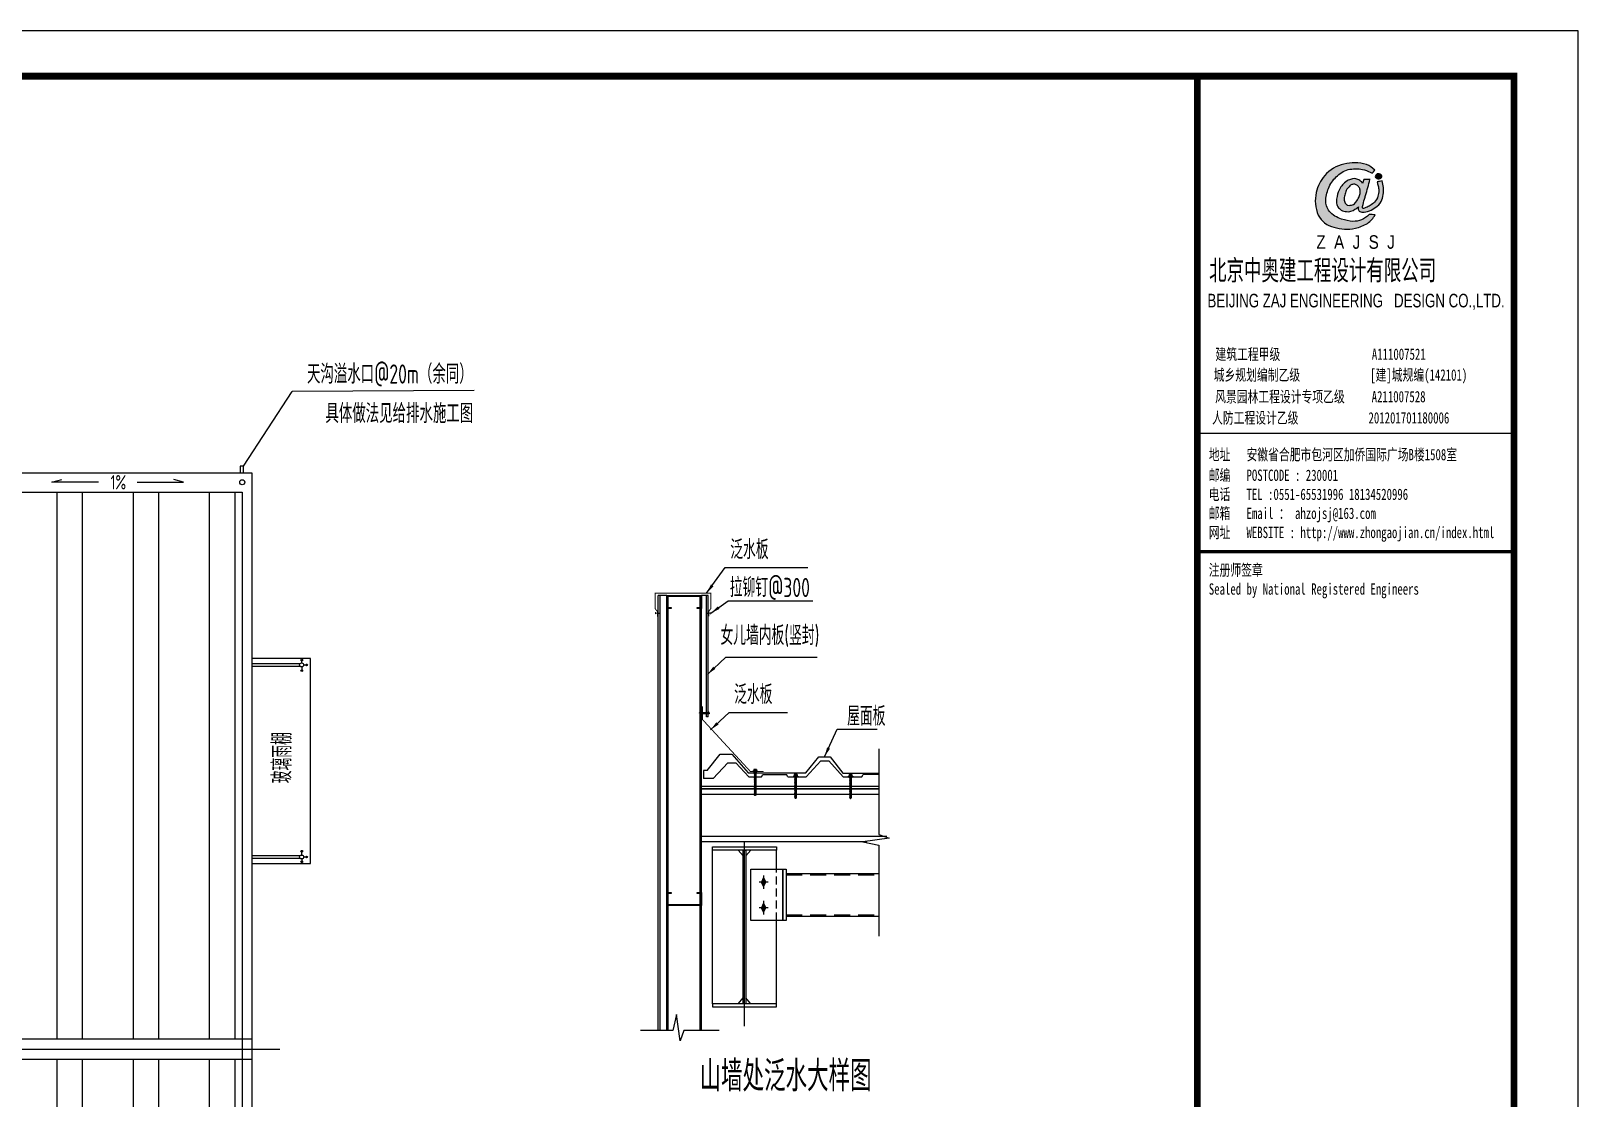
# Model space of a CAD drawing. Extents: x 180850 to 1399066, y 113487 to 334416.
# Drawn here: x 622876 to 671225, y 283650 to 316984 of the extents above; entities that cross this region are included whole.
import ezdxf
from ezdxf.enums import TextEntityAlignment as Align

# ---------------------------------------------------------------- set-up
doc = ezdxf.new("R2010")
doc.units = 0
doc.header["$LTSCALE"] = 1000
doc.linetypes.add('DASHED', pattern=[0.75, 0.5, -0.25])
for name, color, linetype in [('AXIS', 3, 'Continuous'), ('BOLT', 251, 'Continuous'), ('DOTE', 1, 'Continuous'), ('GL', 150, 'Continuous'), ('LT', 27, 'Continuous'), ('PUB_TEXT', 7, 'Continuous'), ('PUB_TITLE', 4, 'Continuous'), ('PZ', 202, 'Continuous'), ('TEXT', 7, 'Continuous'), ('XG', 6, 'Continuous'), ('图签', 3, 'Continuous'), ('天沟', 2, 'Continuous'), ('文字', 7, 'Continuous')]:
    doc.layers.add(name, color=color, linetype=linetype)
doc.styles.add('_gyy_title_Arial', font='arial.ttf', dxfattribs={"width": 0.7})
doc.styles.add('_gyy_title_ST', font='', dxfattribs={"width": 0.8})
doc.styles.add('_TCH_DIM_T3', font='SIMPLEX', dxfattribs={"width": 0.705882, "bigfont": 'GBCBIG'})
doc.styles.add('C', font='tssdeng.shx', dxfattribs={"height": 3, "bigfont": 'tssdchn.shx'})
doc.styles.add('HZ', font='txt.shx', dxfattribs={"width": 0.8, "bigfont": '000hztxt.shx'})
doc.styles.add('TSSD_Label', font='tssdeng.shx', dxfattribs={"width": 0.7, "bigfont": 'hztxt.shx'})
doc.styles.add('TSSD_Norm', font='tssdeng.shx', dxfattribs={"bigfont": 'hztxt.shx'})
doc.styles.get('_gyy_title_ST').set_extended_font_data('SimSun')
doc.dimstyles.new('TCH-200-1', dxfattribs={"dimtxt": 595, "dimasz": 200, "dimexe": 500, "dimexo": 600, "dimgap": 252.5, "dimtad": 1, "dimdec": 0, "dimzin": 0, "dimdsep": 46, "dimtxsty": '_TCH_DIM_T3', "dimblk": 'ARCHTICK', "dimcen": 0.09, "dimclrd": 3, "dimclre": 3, "dimclrt": 7, "dimazin": 2, "dimtfac": 1, "dimtdec": 0, "dimtix": 1, "dimtmove": 2, "dimatfit": 3, "dimfxl": 1, "dimtolj": 1, "dimtzin": 0, "dimarcsym": 0})

# ---------------------------------------------------------------- blocks, each defined once
blk = doc.blocks.new('_ArchTick')
at = {"color": 0, "linetype": 'ByBlock', "const_width": 0.4}
blk.add_lwpolyline([(-0.5, -0.5), (0.5, 0.5)], dxfattribs=at)
blk = doc.blocks.new('*X373')
at = {"color": 0}
for p, q in [((903710.7, -307545.5), (903713.7, -307542.6)), ((903710.7, -307554.3), (903716.7, -307548.3)), ((903710.7, -307563.2), (903716.7, -307557.2)), ((903710.7, -307572), (903716.7, -307566)), ((903710.7, -307580.9), (903716.7, -307574.9)), ((903710.7, -307589.7), (903716.7, -307583.7)), ((903710.7, -307598.5), (903716.7, -307592.5)), ((903712.2, -307606), (903716.1, -307602))]:
    blk.add_line(p, q, dxfattribs=at)
blk = doc.blocks.new('AUDIT_I_040821143925-1')
at = {"linetype": 'Continuous', "ltscale": 20, "xscale": -0.899999999919668, "yscale": 0.8999999999068677, "zscale": 0.9, "rotation": 269.9996944201824}
blk.add_blockref('*X373', (276843.2, -813343.8), dxfattribs=at)
blk = doc.blocks.new('GD')
at = {"linetype": 'Continuous', "ltscale": 20}
for p, q in [((0, 1), (15, 4)), ((0, -1), (0, 1)), ((15, 4), (138, 4)), ((108, -4), (108, 4)), ((138, -10), (138, 10)), ((138, 10), (141, 10)), ((141, -10), (141, 10)), ((149, 8), (141, 8)), ((149, 3), (141, 3)), ((150, -5), (150, 5)), ((0, -1), (15, -4)), ((15, -4), (138, -4)), ((138, -10), (141, -10)), ((149, -3), (141, -3)), ((149, -8), (141, -8))]:
    blk.add_line(p, q, dxfattribs=at)
blk.add_ellipse((149, 5), major_axis=(0, 2.08), ratio=0.698493, start_param=3.141597, end_param=6.28319, dxfattribs=at)
at = {"linetype": 'Continuous', "ltscale": 20, "extrusion": (0, 0, -1)}
for centre, major_axis, ratio, start_param, end_param in [((149, 0), (0, 3.37), 0.429967, -0.000017, 3.141602), ((149, -5), (0, 2.08), 0.698493, -0.000005, 3.141588)]:
    blk.add_ellipse(centre, major_axis=major_axis, ratio=ratio, start_param=start_param, end_param=end_param, dxfattribs=at)
at = {"layer": 'PUB_TEXT', "xscale": 1.825602383585646, "yscale": 1.341960000107064, "zscale": 1.34196}
blk.add_blockref('AUDIT_I_040821143925-1', (0, 0), dxfattribs=at)
blk = doc.blocks.new('MD')
at = {"linetype": 'Continuous', "ltscale": 20}
blk.add_hatch(color=256, dxfattribs=at).paths.add_polyline_path([(8.6, -7.8), (8.6, -2.6), (-13.3, -4.2), (-13.2, 4.1), (8.6, 2.4), (8.6, 7.6, -0.696305)])
blk = doc.blocks.new('dd')
at = {"layer": '图签'}
h = blk.add_hatch(color=5, dxfattribs=at)
h.set_gradient(color1=(0, 0, 255), color2=(36, 36, 255), one_color=1, tint=0.57)
h.paths.add_polyline_path([(452, 1270, -0.093206), (531, 1562, -0.136321), (716, 1807, -0.161039), (988, 1948, -0.108591), (1307, 1935, -0.049497), (1479, 1861, 0.062627), (1539, 1932, 0.094388), (1351, 2056, 0.136326), (854, 2062, 0.161722), (430, 1810, 0.133661), (243, 1435, 0.158414), (286, 937, 0.22517), (632, 669, 0.138663), (1107, 646, 0.074676), (1375, 753, 0.125344), (1543, 944, 0.006312), (1413, 948, -0.090385), (1244, 833, -0.096745), (1053, 797, -0.073845), (803, 850, -0.140868), (530, 1020, -0.160753)])
h = blk.add_hatch(color=5, dxfattribs=at)
h.set_gradient(color1=(0, 0, 255), color2=(36, 36, 255), one_color=1, tint=0.57)
h.paths.add_polyline_path([(1306, 1289, 0.011169), (1334, 1370, 0.005807), (1431, 1724, 0.01105), (1292, 1724, 0.016796), (1267, 1634, 0.125943), (1203, 1704, 0.083806), (1120, 1739, 0.082879), (1047, 1739, -0.008503), (952, 1710, 0.060057), (844, 1628, 0.086078), (774, 1532, 0.099424), (705, 1347, 0.12153), (690, 1225, 0.102644), (719, 1122, 0.056648), (797, 1042, 0.092914), (913, 1013, 0.194578), (1098, 1064, -0.002562), (1175, 1122, 0.064354), (1167, 1068, 0.172385), (1207, 1017, 0.105458), (1300, 1002, 0.086567), (1454, 1046, 0.047674), (1592, 1136, 0.166359), (1692, 1274, 0.096748), (1728, 1431, 0.03151), (1728, 1548, 0.041815), (1700, 1691, 0.007654), (1588, 1673, -0.009919), (1610, 1585, -0.068269), (1624, 1482, -0.105336), (1605, 1352, -0.14652), (1528, 1223, -0.070486), (1434, 1151, -0.077937), (1341, 1103, -0.127098), (1272, 1084, -0.114215), (1267, 1129, -0.007609)])
h.paths.add_polyline_path([(865, 1245, -0.099994), (863, 1328, -0.050974), (888, 1427, -0.120527), (938, 1529, -0.043888), (1002, 1595, -0.08446), (1063, 1619, -0.147309), (1127, 1607, -0.037474), (1177, 1572, -0.06931), (1209, 1507, -0.067662), (1213, 1431, -0.02676), (1211, 1413, 0.017209), (1183, 1329, -0.048815), (1120, 1223, -0.139096), (1046, 1163, -0.097991), (944, 1153, -0.085394), (909, 1169, -0.149141)], flags=16)
h = blk.add_hatch(color=1, dxfattribs=at)
h.set_gradient(color1=(255, 0, 0), color2=(255, 0, 0), tint=0.57)
h.paths.add_polyline_path([(1557, 1818, 0.386553), (1564, 1757, 0.170676), (1604, 1736, 0.082224), (1657, 1743, 0.087509), (1686, 1766, 0.264235), (1694, 1804, 0.244333), (1636, 1850, 0.30271)])
blk.add_lwpolyline([(1539, 1932, 0.094388), (1351, 2056, 0.136326), (854, 2062, 0.161722), (430, 1810, 0.133661), (243, 1435, 0.158414), (286, 937, 0.22517), (632, 669, 0.138663), (1107, 646, 0.074676), (1375, 753, 0.125344), (1543, 944, 0.006312), (1413, 948, -0.090385), (1244, 833, -0.096745), (1053, 797, -0.073845), (803, 850, -0.140868), (530, 1020, -0.160753), (452, 1270, -0.093206), (531, 1562, -0.136321), (716, 1807, -0.161039), (988, 1948, -0.108591), (1307, 1935, -0.049497), (1479, 1861, 0.062627)], format="xyb", close=True, dxfattribs=at)
for points in [[(1431, 1724, 0.011041), (1292, 1724, 0.016796), (1267, 1634, 0.125943), (1203, 1704, 0.083806), (1120, 1739, 0.082879), (1047, 1739, -0.008503), (952, 1710, 0.060057), (844, 1628, 0.086078), (774, 1532, 0.099424), (705, 1347, 0.12153), (690, 1225, 0.102644), (719, 1122, 0.056648), (797, 1042, 0.092914), (913, 1013, 0.194578), (1098, 1064, -0.002562), (1175, 1122, 0.064354), (1167, 1068, 0.172385), (1207, 1017, 0.105458), (1300, 1002, 0.086567), (1454, 1046, 0.047674), (1592, 1136, 0.166359), (1692, 1274, 0.096748), (1728, 1431, 0.03151), (1728, 1548, 0.041815), (1700, 1691, 0.007654), (1588, 1673, -0.009919), (1610, 1585, -0.068269), (1624, 1482, -0.105336), (1605, 1352, -0.14652), (1528, 1223, -0.070486), (1434, 1151, -0.077937), (1341, 1103, -0.127098), (1272, 1084, -0.114215), (1267, 1129, -0.007609), (1306, 1289, 0.011169), (1334, 1370, 0.005782), (1430, 1722, 0.069025)], [(1694, 1804, 0.243958), (1636, 1850, 0.303117), (1557, 1818, 0.386553), (1564, 1757, 0.170676), (1604, 1736, 0.082224), (1657, 1743, 0.087509), (1686, 1766, 0.264235), (1694, 1804, -7.823139)], [(1213, 1431, 0.067662), (1209, 1507, 0.06931), (1177, 1572, 0.037474), (1127, 1607, 0.147309), (1063, 1619, 0.08446), (1002, 1595, 0.043888), (938, 1529, 0.120527), (888, 1427, 0.050974), (863, 1328, 0.099994), (865, 1245, 0.149141), (909, 1169, 0.085394), (944, 1153, 0.097991), (1046, 1163, 0.139096), (1120, 1223, 0.048815), (1183, 1329, -0.017209), (1211, 1413, 0.02676), (1213, 1431, 0.441273)]]:
    blk.add_lwpolyline(points, format="xyb", dxfattribs=at)
at = {"insert": (246, 492), "char_height": 300, "width": 8000, "attachment_point": 1, "style": 'HZ'}
blk.add_mtext('{\\fArial|b0|i0|c0|p32;Z  A  J  S  J}', dxfattribs=at)

msp = doc.modelspace()

# ---------------------------------------------------------------- hatches: boundary and pattern name
h = msp.add_hatch()
h.set_pattern_fill('ANSI32', color=5, scale=500, angle=45)
h.set_pattern_definition([(90, (352232.9, 150653.2), (-2381.25, 2e-13), []), (90, (353026.6, 151447), (-2381.25, 2e-13), [])])
h.paths.add_polyline_path([(569479.24, 284857.54), (569479.24, 267779.87), (629479.24, 267779.87), (629479.24, 284857.54)])
h.paths.add_polyline_path([(580729.24, 279179.87), (580129.24, 279179.87), (580129.24, 282179.87), (580729.24, 282179.87)], flags=16)
h.paths.add_polyline_path([(587629.24, 282179.87), (588229.24, 282179.87), (588229.24, 279179.87), (587629.24, 279179.87)], flags=16)
h.paths.add_polyline_path([(580729.24, 275179.87), (580729.24, 272179.87), (580129.24, 272179.87), (580129.24, 275179.87)], flags=16)
h.paths.add_polyline_path([(587629.24, 275179.87), (588229.24, 275179.87), (588229.24, 272179.87), (587629.24, 272179.87)], flags=16)
h.paths.add_polyline_path([(592179.98, 277916.46), (602114.21, 277916.46), (602114.21, 276023.92), (592179.98, 276023.92)], flags=16)
h.paths.add_polyline_path([(595129.24, 282179.87), (595729.24, 282179.87), (595729.24, 279179.87), (595129.24, 279179.87)], flags=16)
h.paths.add_polyline_path([(595129.24, 275179.87), (595729.24, 275179.87), (595729.24, 272179.87), (595129.24, 272179.87)], flags=16)
h.paths.add_polyline_path([(602629.24, 282179.87), (603229.24, 282179.87), (603229.24, 279179.87), (602629.24, 279179.87)], flags=16)
h.paths.add_polyline_path([(602629.24, 275179.87), (603229.24, 275179.87), (603229.24, 272179.87), (602629.24, 272179.87)], flags=16)
h.paths.add_polyline_path([(610129.24, 282179.87), (610729.24, 282179.87), (610729.24, 279179.87), (610129.24, 279179.87)], flags=16)
h.paths.add_polyline_path([(610129.24, 275179.87), (610729.24, 275179.87), (610729.24, 272179.87), (610129.24, 272179.87)], flags=16)
h.paths.add_polyline_path([(614416.09, 276707.36), (614835.07, 276707.36), (614835.07, 277851.16), (615670.47, 277851.16), (615670.47, 276707.36), (616089.45, 276707.36), (615252.77, 275942.78)], flags=16)
h.paths.add_polyline_path([(617629.24, 282179.87), (618229.24, 282179.87), (618229.24, 279179.87), (617629.24, 279179.87)], flags=16)
h.paths.add_polyline_path([(617629.24, 275179.87), (618229.24, 275179.87), (618229.24, 272179.87), (617629.24, 272179.87)], flags=16)
h.paths.add_polyline_path([(629479.24, 285502.19), (629479.24, 302579.87), (569479.24, 302579.87), (569479.24, 285502.19)])
h.paths.add_polyline_path([(587629.24, 291179.87), (588229.24, 291179.87), (588229.24, 288179.87), (587629.24, 288179.87)], flags=16)
h.paths.add_polyline_path([(584229.25, 292508.57), (583393.84, 292508.57), (583393.84, 293652.37), (582974.87, 293652.37), (583811.54, 294416.95), (584648.22, 293652.37), (584229.25, 293652.37)], flags=16)
h.paths.add_polyline_path([(587629.24, 295179.87), (587629.24, 298179.87), (588229.24, 298179.87), (588229.24, 295179.87)], flags=16)
h.paths.add_polyline_path([(580729.24, 288179.87), (580129.24, 288179.87), (580129.24, 291179.87), (580729.24, 291179.87)], flags=16)
h.paths.add_polyline_path([(592179.98, 292443.27), (592179.98, 294335.81), (602114.21, 294335.81), (602114.21, 292443.27)], flags=16)
h.paths.add_polyline_path([(580729.24, 295179.87), (580129.24, 295179.87), (580129.24, 298179.87), (580729.24, 298179.87)], flags=16)
h.paths.add_polyline_path([(595129.24, 291179.87), (595729.24, 291179.87), (595729.24, 288179.87), (595129.24, 288179.87)], flags=16)
h.paths.add_polyline_path([(595129.24, 295179.87), (595129.24, 298179.87), (595729.24, 298179.87), (595729.24, 295179.87)], flags=16)
h.paths.add_polyline_path([(602629.24, 291179.87), (603229.24, 291179.87), (603229.24, 288179.87), (602629.24, 288179.87)], flags=16)
h.paths.add_polyline_path([(602629.24, 295179.87), (602629.24, 298179.87), (603229.24, 298179.87), (603229.24, 295179.87)], flags=16)
h.paths.add_polyline_path([(610129.24, 291179.87), (610729.24, 291179.87), (610729.24, 288179.87), (610129.24, 288179.87)], flags=16)
h.paths.add_polyline_path([(610129.24, 295179.87), (610129.24, 298179.87), (610729.24, 298179.87), (610729.24, 295179.87)], flags=16)
h.paths.add_polyline_path([(614416.09, 293652.37), (615252.77, 294416.95), (616089.45, 293652.37), (615670.47, 293652.37), (615670.47, 292508.57), (614835.07, 292508.57), (614835.07, 293652.37)], flags=16)
h.paths.add_polyline_path([(617629.24, 291179.87), (618229.24, 291179.87), (618229.24, 288179.87), (617629.24, 288179.87)], flags=16)
h.paths.add_polyline_path([(617629.24, 295179.87), (617629.24, 298179.87), (618229.24, 298179.87), (618229.24, 295179.87)], flags=16)
h.paths.add_polyline_path([(619989.05, 271825.9), (619989.05, 275431.54), (618589.42, 275431.54), (618589.42, 271825.9)], flags=24)
h.paths.add_polyline_path([(619989.05, 278783.8), (619989.05, 282389.44), (618589.42, 282389.44), (618589.42, 278783.8)], flags=24)
h.paths.add_polyline_path([(612489.05, 271825.9), (612489.05, 275431.54), (611089.42, 275431.54), (611089.42, 271825.9)], flags=24)
h.paths.add_polyline_path([(612489.05, 278783.8), (612489.05, 282389.44), (611089.42, 282389.44), (611089.42, 278783.8)], flags=24)
h.paths.add_polyline_path([(604989.05, 271825.9), (604989.05, 275431.54), (603589.42, 275431.54), (603589.42, 271825.9)], flags=24)
h.paths.add_polyline_path([(604989.05, 278783.8), (604989.05, 282389.44), (603589.42, 282389.44), (603589.42, 278783.8)], flags=24)
h.paths.add_polyline_path([(597489.05, 271825.9), (597489.05, 275431.54), (596089.42, 275431.54), (596089.42, 271825.9)], flags=24)
h.paths.add_polyline_path([(597489.05, 278783.8), (597489.05, 282389.44), (596089.42, 282389.44), (596089.42, 278783.8)], flags=24)
h.paths.add_polyline_path([(589989.05, 271825.9), (589989.05, 275431.54), (588589.42, 275431.54), (588589.42, 271825.9)], flags=24)
h.paths.add_polyline_path([(589989.05, 278783.8), (589989.05, 282389.44), (588589.42, 282389.44), (588589.42, 278783.8)], flags=24)
h.paths.add_polyline_path([(582489.05, 271825.9), (582489.05, 275431.54), (581089.42, 275431.54), (581089.42, 271825.9)], flags=24)
h.paths.add_polyline_path([(582489.05, 278783.8), (582489.05, 282389.44), (581089.42, 282389.44), (581089.42, 278783.8)], flags=24)
h.paths.add_polyline_path([(592204.11, 277083.08), (601882.81, 277083.08), (601882.81, 277886.65), (592204.11, 277886.65)], flags=8)
h.paths.add_polyline_path([(594004.38, 276265.2), (600082.53, 276265.2), (600082.53, 276999.76), (594004.38, 276999.76)], flags=8)
h.paths.add_polyline_path([(614855.12, 276778.24), (615625.47, 276778.24), (615625.47, 277432.31), (614855.12, 277432.31)], flags=8)
h.paths.add_polyline_path([(578535.86, 296013.3), (578535.86, 297346.43), (577866.49, 297346.43), (577866.49, 296013.3)], flags=24)
h.paths.add_polyline_path([(579912.68, 299059.28), (580945.81, 299059.28), (580945.81, 299728.65), (579912.68, 299728.65)], flags=24)
h.paths.add_polyline_path([(578535.86, 289013.3), (578535.86, 290346.43), (577866.49, 290346.43), (577866.49, 289013.3)], flags=24)
h.paths.add_polyline_path([(578535.86, 292513.3), (578535.86, 293846.43), (577866.49, 293846.43), (577866.49, 292513.3)], flags=24)
h.paths.add_polyline_path([(578535.86, 286013.3), (578535.86, 287346.43), (577866.49, 287346.43), (577866.49, 286013.3)], flags=24)
h.paths.add_polyline_path([(619989.05, 294928.19), (619989.05, 298533.84), (618589.42, 298533.84), (618589.42, 294928.19)], flags=24)
h.paths.add_polyline_path([(619989.05, 287970.29), (619989.05, 291575.93), (618589.42, 291575.93), (618589.42, 287970.29)], flags=24)
h.paths.add_polyline_path([(612489.05, 294928.19), (612489.05, 298533.84), (611089.42, 298533.84), (611089.42, 294928.19)], flags=24)
h.paths.add_polyline_path([(612489.05, 287970.29), (612489.05, 291575.93), (611089.42, 291575.93), (611089.42, 287970.29)], flags=24)
h.paths.add_polyline_path([(604989.05, 294928.19), (604989.05, 298533.84), (603589.42, 298533.84), (603589.42, 294928.19)], flags=24)
h.paths.add_polyline_path([(604989.05, 287970.29), (604989.05, 291575.93), (603589.42, 291575.93), (603589.42, 287970.29)], flags=24)
h.paths.add_polyline_path([(597489.05, 294928.19), (597489.05, 298533.84), (596089.42, 298533.84), (596089.42, 294928.19)], flags=24)
h.paths.add_polyline_path([(597489.05, 287970.29), (597489.05, 291575.93), (596089.42, 291575.93), (596089.42, 287970.29)], flags=24)
h.paths.add_polyline_path([(589989.05, 294928.19), (589989.05, 298533.84), (588589.42, 298533.84), (588589.42, 294928.19)], flags=24)
h.paths.add_polyline_path([(589989.05, 287970.29), (589989.05, 291575.93), (588589.42, 291575.93), (588589.42, 287970.29)], flags=24)
h.paths.add_polyline_path([(582489.05, 294928.19), (582489.05, 298533.84), (581089.42, 298533.84), (581089.42, 294928.19)], flags=24)
h.paths.add_polyline_path([(582489.05, 287970.29), (582489.05, 291575.93), (581089.42, 291575.93), (581089.42, 287970.29)], flags=24)
h.paths.add_polyline_path([(592204.11, 292473.08), (601882.81, 292473.08), (601882.81, 293276.65), (592204.11, 293276.65)], flags=8)
h.paths.add_polyline_path([(594004.38, 293359.97), (600082.53, 293359.97), (600082.53, 294094.53), (594004.38, 294094.53)], flags=8)
h.paths.add_polyline_path([(614855.12, 292927.42), (615625.47, 292927.42), (615625.47, 293581.49), (614855.12, 293581.49)], flags=8)
h.paths.add_polyline_path([(583413.9, 292927.42), (584184.24, 292927.42), (584184.24, 293581.49), (583413.9, 293581.49)], flags=8)
at = {"layer": 'BOLT'}
for points in [[(645774.33, 290536.54), (645844.53, 290396.14), (645774.33, 290255.74), (645704.13, 290396.14)], [(645774.33, 289736.54), (645844.53, 289596.14), (645774.33, 289455.74), (645704.13, 289596.14)]]:
    msp.add_hatch(color=256, dxfattribs=at).paths.add_polyline_path(points)

# ---------------------------------------------------------------- linework, layer by layer
at = {"color": 0, "ltscale": 30}
for p, q in [((642744.83, 299348.58), (642479.35, 299348.58)), ((642479.35, 285755.41), (642479.35, 299348.58)), ((642535.69, 285755.41), (642535.69, 299348.58)), ((642744.83, 285755.41), (642744.83, 299348.58)), ((644040.82, 299348.58), (643830.8, 299348.58)), ((644040.82, 295560.29), (644040.82, 299348.58))]:
    msp.add_line(p, q, dxfattribs=at)
at = {"ltscale": 30}
msp.add_line((642744.83, 285755.03, 9874311566.15), (642744.83, 299348.58, -3648970692.7), dxfattribs=at)
at = {"color": 3, "ltscale": 30}
msp.add_line((643830.8, 293179.14), (643830.8, 299348.58), dxfattribs=at)
at = {"linetype": 'ByBlock'}
for p, q in [((643992.92, 295560.29), (643992.92, 299348.58)), ((644040.82, 295560.29), (643992.92, 295560.29))]:
    msp.add_line(p, q, dxfattribs=at)
for p, q in [((631339.35, 297117.87), (631339.35, 297000.28)), ((631340.77, 297241.76), (631340.77, 297329.78)), ((631397.64, 297179.87), (631491.55, 297179.87)), ((631339.35, 291241.86), (631339.35, 291359.45)), ((631340.77, 291117.97), (631340.77, 291029.95)), ((631397.64, 291179.87), (631491.55, 291179.87))]:
    msp.add_line(p, q)
at = {"color": 4, "ltscale": 30}
for p, q in [((644011.34, 293880.53, 909333411575.07), (644416.68, 294387.9, -410666588424.93)), ((644416.68, 294387.9, -410666588424.93), (644777.99, 294387.9, -410666588424.93)), ((644777.99, 294387.9, -410666588424.93), (645292.55, 293804.36, -410666588424.93)), ((647089.82, 293804.36, -410666588424.93), (647495.16, 294311.73, -1730666588424.93)), ((647495.16, 294311.73, -1730666588424.93), (647856.46, 294311.73, -1730666588424.93)), ((647856.46, 294311.73, -1730666588424.93), (648246.34, 293800.79, -1730666588424.93)), ((644011.34, 293880.53, 909333411575.07), (643894.48, 293880.53)), ((643894.48, 293880.53), (643894.48, 293630.08)), ((645292.55, 293804.36, -410666588424.93), (647089.82, 293804.36, -410666588424.93)), ((648246.34, 293800.79, -1730666588424.93), (649381.56, 293800.79, -1730666588424.93))]:
    msp.add_line(p, q, dxfattribs=at)
at = {"color": 1, "linetype": 'Continuous'}
for p, q in [((645578.03, 293862.06), (645437.78, 293862.06)), ((645437.78, 293862.06), (645437.78, 293849.68)), ((645578.03, 293849.68), (645437.78, 293849.68)), ((645456.44, 293837.31), (645456.44, 293849.68)), ((645558.63, 293837.31), (645456.44, 293837.31)), ((645553.28, 293915.68), (645462.53, 293915.68)), ((645462.53, 293915.68), (645462.53, 293862.06)), ((645553.28, 293874.43), (645462.53, 293874.43)), ((645470.78, 293915.68), (645470.78, 293874.43)), ((645528.53, 293758.29), (645487.21, 293812.34)), ((645487.28, 293915.68), (645487.28, 293874.43)), ((645528.53, 293799.04), (645487.28, 293856.05)), ((645528.53, 293792.25), (645487.28, 293846.22)), ((645487.28, 293837.31), (645487.28, 293119.78)), ((645528.53, 293765.08), (645487.28, 293819.05)), ((645528.53, 293731.12), (645487.28, 293785.08)), ((645528.53, 293724.32), (645487.28, 293778.29)), ((645528.53, 293697.15), (645487.28, 293751.12)), ((645528.53, 293690.36), (645487.28, 293744.33)), ((645528.53, 293652.11), (645487.28, 293706.08)), ((645528.53, 293645.32), (645487.28, 293699.29)), ((645528.53, 293609.88), (645487.28, 293663.85)), ((645528.53, 293603.09), (645487.28, 293657.06)), ((645528.53, 293563.19), (645487.28, 293617.15)), ((645528.53, 293556.39), (645487.28, 293610.36)), ((645528.53, 293510.41, 1320000000000), (645487.28, 293564.38, 1320000000000)), ((645528.53, 293503.62, 1320000000000), (645487.28, 293557.59, 1320000000000)), ((645528.53, 293455.76), (645487.28, 293509.73)), ((645528.53, 293448.97), (645487.28, 293502.94)), ((645503.78, 293915.68), (645503.78, 293874.43)), ((645520.28, 293915.68), (645520.28, 293874.43)), ((645528.53, 293837.31), (645528.53, 293119.78)), ((645536.78, 293915.68), (645536.78, 293874.43)), ((645549.15, 293915.68), (645549.15, 293874.43)), ((645553.28, 293915.68), (645553.28, 293862.06)), ((645558.63, 293837.31), (645558.63, 293849.68)), ((645578.03, 293862.06), (645578.03, 293849.68)), ((646843.32, 293700.21, -410666588424.93), (646703.07, 293700.21, -410666588424.93)), ((646703.07, 293700.21, -410666588424.93), (646703.07, 293687.83, -410666588424.93)), ((646843.32, 293687.83, -410666588424.93), (646703.07, 293687.83, -410666588424.93)), ((646721.74, 293675.46, -410666588424.93), (646721.74, 293687.83, -410666588424.93)), ((646823.92, 293675.46, -410666588424.93), (646721.74, 293675.46, -410666588424.93)), ((646818.57, 293753.83, -410666588424.93), (646727.82, 293753.83, -410666588424.93)), ((646727.82, 293753.83, -410666588424.93), (646727.82, 293700.21, -410666588424.93)), ((646818.57, 293712.58, -410666588424.93), (646727.82, 293712.58, -410666588424.93)), ((646736.07, 293753.83, -410666588424.93), (646736.07, 293712.58, -410666588424.93)), ((646793.82, 293618.99, -410666588424.93), (646752.51, 293673.04, -410666588424.93)), ((646752.57, 293753.83, -410666588424.93), (646752.57, 293712.58, -410666588424.93)), ((646752.57, 293675.46, -410666588424.93), (646752.57, 293027.53, -410666588424.93)), ((646793.82, 293591.82, -410666588424.93), (646752.57, 293645.78, -410666588424.93)), ((646793.82, 293585.02, -410666588424.93), (646752.57, 293638.99, -410666588424.93)), ((646793.82, 293557.85, -410666588424.93), (646752.57, 293611.82, -410666588424.93)), ((646793.82, 293551.06, -410666588424.93), (646752.57, 293605.03, -410666588424.93)), ((646793.82, 293512.81, -410666588424.93), (646752.57, 293566.78, -410666588424.93)), ((646793.82, 293506.02, -410666588424.93), (646752.57, 293559.99, -410666588424.93)), ((646793.82, 293470.58, -410666588424.93), (646752.57, 293524.55, -410666588424.93)), ((646793.82, 293463.79, -410666588424.93), (646752.57, 293517.76, -410666588424.93)), ((646793.82, 293423.89, -410666588424.93), (646752.57, 293477.85, -410666588424.93)), ((646793.82, 293625.78, -410666588424.93), (646755.79, 293675.54, -410666588424.93)), ((646769.07, 293753.83, -410666588424.93), (646769.07, 293712.58, -410666588424.93)), ((646793.82, 293652.95, -410666588424.93), (646776.62, 293675.46, -410666588424.93)), ((646793.82, 293659.74, -410666588424.93), (646781.81, 293675.46, -410666588424.93)), ((646785.57, 293753.83, -410666588424.93), (646785.57, 293712.58, -410666588424.93)), ((646793.82, 293675.46, -410666588424.93), (646793.82, 293027.53, -410666588424.93)), ((646802.07, 293753.83, -410666588424.93), (646802.07, 293712.58, -410666588424.93)), ((646814.45, 293753.83, -410666588424.93), (646814.45, 293712.58, -410666588424.93)), ((646818.57, 293753.83, -410666588424.93), (646818.57, 293700.21, -410666588424.93)), ((646823.92, 293675.46, -410666588424.93), (646823.92, 293687.83, -410666588424.93)), ((646843.32, 293700.21, -410666588424.93), (646843.32, 293687.83, -410666588424.93)), ((648416.79, 293700.21, -410666588424.93), (648416.79, 293687.83, -410666588424.93)), ((648416.79, 293700.21, -410666588424.93), (648557.04, 293700.21, -410666588424.93)), ((648416.79, 293687.83, -410666588424.93), (648557.04, 293687.83, -410666588424.93)), ((648436.19, 293675.46, -410666588424.93), (648436.19, 293687.83, -410666588424.93)), ((648436.19, 293675.46, -410666588424.93), (648538.38, 293675.46, -410666588424.93)), ((648441.54, 293753.83, -410666588424.93), (648532.29, 293753.83, -410666588424.93)), ((648441.54, 293753.83, -410666588424.93), (648441.54, 293700.21, -410666588424.93)), ((648441.54, 293712.58, -410666588424.93), (648532.29, 293712.58, -410666588424.93)), ((648445.67, 293753.83, -410666588424.93), (648445.67, 293712.58, -410666588424.93)), ((648458.04, 293753.83, -410666588424.93), (648458.04, 293712.58, -410666588424.93)), ((648466.29, 293625.78, -410666588424.93), (648504.33, 293675.54, -410666588424.93)), ((648466.29, 293675.46, -410666588424.93), (648466.29, 293027.53, -410666588424.93)), ((648466.29, 293652.95, -410666588424.93), (648483.5, 293675.46, -410666588424.93)), ((648466.29, 293659.74, -410666588424.93), (648478.31, 293675.46, -410666588424.93)), ((648466.29, 293618.99, -410666588424.93), (648507.61, 293673.04, -410666588424.93)), ((648466.29, 293591.82, -410666588424.93), (648507.54, 293645.78, -410666588424.93)), ((648466.29, 293585.02, -410666588424.93), (648507.54, 293638.99, -410666588424.93)), ((648466.29, 293557.85, -410666588424.93), (648507.54, 293611.82, -410666588424.93)), ((648466.29, 293551.06, -410666588424.93), (648507.54, 293605.03, -410666588424.93)), ((648466.29, 293512.81, -410666588424.93), (648507.54, 293566.78, -410666588424.93)), ((648466.29, 293506.02, -410666588424.93), (648507.54, 293559.99, -410666588424.93)), ((648466.29, 293470.58, -410666588424.93), (648507.54, 293524.55, -410666588424.93)), ((648466.29, 293463.79, -410666588424.93), (648507.54, 293517.76, -410666588424.93)), ((648466.29, 293423.89, -410666588424.93), (648507.54, 293477.85, -410666588424.93)), ((648474.54, 293753.83, -410666588424.93), (648474.54, 293712.58, -410666588424.93)), ((648491.04, 293753.83, -410666588424.93), (648491.04, 293712.58, -410666588424.93)), ((648507.54, 293753.83, -410666588424.93), (648507.54, 293712.58, -410666588424.93)), ((648507.54, 293675.46, -410666588424.93), (648507.54, 293027.53, -410666588424.93)), ((648524.04, 293753.83, -410666588424.93), (648524.04, 293712.58, -410666588424.93)), ((648532.29, 293753.83, -410666588424.93), (648532.29, 293700.21, -410666588424.93)), ((648538.38, 293675.46, -410666588424.93), (648538.38, 293687.83, -410666588424.93)), ((648557.04, 293700.21, -410666588424.93), (648557.04, 293687.83, -410666588424.93)), ((645528.53, 293402.91), (645487.28, 293456.88)), ((645528.53, 293396.12), (645487.28, 293450.09)), ((645528.53, 293352.99), (645487.28, 293406.95)), ((645528.53, 293346.19), (645487.28, 293400.16)), ((645528.53, 293304.91), (645487.28, 293358.88)), ((645528.53, 293298.12), (645487.28, 293352.08)), ((645528.53, 293265.37, 1320000000000), (645487.28, 293319.34, 1320000000000)), ((645528.53, 293258.58, 1320000000000), (645487.28, 293312.55, 1320000000000)), ((645528.53, 293218), (645487.28, 293271.97)), ((645528.53, 293211.21), (645487.28, 293265.18)), ((645528.53, 293168.08), (645487.28, 293222.04)), ((645528.53, 293161.28), (645487.28, 293215.25)), ((645528.53, 293120), (645487.28, 293173.97)), ((645528.53, 293113.21), (645487.28, 293167.17)), ((645511.07, 293103.3, 1320000000000), (645487.28, 293134.43, 1320000000000)), ((645504.51, 293105.09, 1320000000000), (645487.28, 293127.64, 1320000000000)), ((645512.03, 293103.28), (645503.78, 293103.28)), ((646793.82, 293417.09, -410666588424.93), (646752.57, 293471.06, -410666588424.93)), ((646793.82, 293371.11, 909333411575.07), (646752.57, 293425.08, 909333411575.07)), ((646793.82, 293364.32, 909333411575.07), (646752.57, 293418.29, 909333411575.07)), ((646793.82, 293316.46, -410666588424.93), (646752.57, 293370.43, -410666588424.93)), ((646793.82, 293309.67, -410666588424.93), (646752.57, 293363.64, -410666588424.93)), ((646793.82, 293263.61, -410666588424.93), (646752.57, 293317.58, -410666588424.93)), ((646793.82, 293256.82, -410666588424.93), (646752.57, 293310.79, -410666588424.93)), ((646793.82, 293213.69, -410666588424.93), (646752.57, 293267.65, -410666588424.93)), ((646793.82, 293206.89, -410666588424.93), (646752.57, 293260.86, -410666588424.93)), ((646793.82, 293165.61, -410666588424.93), (646752.57, 293219.58, -410666588424.93)), ((646793.82, 293158.82, -410666588424.93), (646752.57, 293212.78, -410666588424.93)), ((646793.82, 293126.07, 909333411575.07), (646752.57, 293180.04, 909333411575.07)), ((646793.82, 293119.28, 909333411575.07), (646752.57, 293173.25, 909333411575.07)), ((646793.82, 293078.7, -410666588424.93), (646752.57, 293132.67, -410666588424.93)), ((646793.82, 293071.91, -410666588424.93), (646752.57, 293125.88, -410666588424.93)), ((646793.82, 293035.87, -410666588424.93), (646752.57, 293089.84, -410666588424.93)), ((646793.82, 293029.08, -410666588424.93), (646752.57, 293083.05, -410666588424.93)), ((646785.29, 293013.08, -410666588424.93), (646752.57, 293055.88, -410666588424.93)), ((646781.29, 293011.51, -410666588424.93), (646752.57, 293049.08, -410666588424.93)), ((646777.32, 293011.03, -410666588424.93), (646769.07, 293011.03, -410666588424.93)), ((648466.29, 293417.09, -410666588424.93), (648507.54, 293471.06, -410666588424.93)), ((648466.29, 293371.11, 909333411575.07), (648507.54, 293425.08, 909333411575.07)), ((648466.29, 293364.32, 909333411575.07), (648507.54, 293418.29, 909333411575.07)), ((648466.29, 293316.46, -410666588424.93), (648507.54, 293370.43, -410666588424.93)), ((648466.29, 293309.67, -410666588424.93), (648507.54, 293363.64, -410666588424.93)), ((648466.29, 293263.61, -410666588424.93), (648507.54, 293317.58, -410666588424.93)), ((648466.29, 293256.82, -410666588424.93), (648507.54, 293310.79, -410666588424.93)), ((648466.29, 293213.69, -410666588424.93), (648507.54, 293267.65, -410666588424.93)), ((648466.29, 293206.89, -410666588424.93), (648507.54, 293260.86, -410666588424.93)), ((648466.29, 293165.61, -410666588424.93), (648507.54, 293219.58, -410666588424.93)), ((648466.29, 293158.82, -410666588424.93), (648507.54, 293212.78, -410666588424.93)), ((648466.29, 293126.07, 909333411575.07), (648507.54, 293180.04, 909333411575.07)), ((648466.29, 293119.28, 909333411575.07), (648507.54, 293173.25, 909333411575.07)), ((648466.29, 293078.7, -410666588424.93), (648507.54, 293132.67, -410666588424.93)), ((648466.29, 293071.91, -410666588424.93), (648507.54, 293125.88, -410666588424.93)), ((648466.29, 293035.87, -410666588424.93), (648507.54, 293089.84, -410666588424.93)), ((648466.29, 293029.08, -410666588424.93), (648507.54, 293083.05, -410666588424.93)), ((648474.83, 293013.08, -410666588424.93), (648507.54, 293055.88, -410666588424.93)), ((648478.83, 293011.51, -410666588424.93), (648507.54, 293049.08, -410666588424.93)), ((648482.79, 293011.03, -410666588424.93), (648491.04, 293011.03, -410666588424.93))]:
    msp.add_line(p, q, dxfattribs=at)
for points in [[(629779.24, 267179.87), (569179.24, 267179.87), (569179.24, 303179.87), (629779.24, 303179.87)], [(629479.24, 267779.87), (569479.24, 267779.87), (569479.24, 302579.87), (629479.24, 302579.87)], [(629779.24, 297379.87), (629779.24, 290979.87), (631609.24, 290979.87), (631609.24, 297379.87)], [(569179.24, 285502.19), (629779.24, 285502.19), (629779.24, 284857.54), (569179.24, 284857.54)]]:
    msp.add_lwpolyline(points, close=True)
at = {"color": 1, "const_width": 30}
for points in [[(644061.56, 298697.62), (644061.56, 298862.16), (644127.37, 298944.43), (644127.37, 299424.26), (642387.35, 299424.26), (642387.35, 298931.11), (642453.16, 298848.84), (642453.16, 298684.3)], [(643866.98, 295883.72), (643866.98, 295468.91), (645356.98, 293853.73), (645769.24, 293851.17)]]:
    msp.add_lwpolyline(points, dxfattribs=at)
for points in [[(631286.37, 297217.85), (629779.24, 297217.85), (629779.24, 297141.88), (631286.37, 297141.88)], [(631286.37, 291217.85), (629779.24, 291217.85), (629779.24, 291141.88), (631286.37, 291141.88)]]:
    msp.add_lwpolyline(points)
at = {"linetype": 'ByBlock'}
msp.add_circle((629481.36, 302886.6), 80, dxfattribs=at)
for centre, radius in [((631340.77, 297329.78), 26.91), ((631335.52, 297179.87), 62.12), ((631339.35, 297000.28), 26.91), ((631491.55, 297179.87), 26.91), ((631335.52, 291179.87), 62.12), ((631339.35, 291359.45), 26.91), ((631491.55, 291179.87), 26.91), ((631340.77, 291029.95), 26.91)]:
    msp.add_circle(centre, radius)
at = {"color": 1, "linetype": 'Continuous', "extrusion": (0, 0, -1)}
for centre, start_param, end_param in [((645503.78, 293119.78), 2.35619449, 3.92699082), ((645512.03, 293119.78), 0.78539816, 2.35619449), ((646769.07, 293027.53, -410666588424.93), 2.35619449, 3.92699082), ((646777.32, 293027.53, -410666588424.93), 0.78539816, 2.35619449)]:
    msp.add_ellipse(centre, major_axis=(11.67, 11.67), ratio=1, start_param=start_param, end_param=end_param, dxfattribs=at)
at = {"color": 1, "linetype": 'Continuous'}
for centre, start_param, end_param in [((648482.79, 293027.53, -410666588424.93), 0.78539816, 2.35619449), ((648491.04, 293027.53, -410666588424.93), 2.35619449, 3.92699082)]:
    msp.add_ellipse(centre, major_axis=(-11.67, 11.67), ratio=1, start_param=start_param, end_param=end_param, dxfattribs=at)
at = {"layer": 'AXIS'}
for p, q in [((629519.31, 303386.58), (631036.65, 305721.04)), ((636729.78, 305756.08), (631036.65, 305721.04)), ((644652.9, 294125.08, -410666588424.93), (644199.15, 293630.08, -410666588424.93)), ((644652.9, 294125.08, -410666588424.93), (644900.4, 294125.08, -410666588424.93)), ((644900.4, 294125.08, -410666588424.93), (645312.9, 293687.83, -410666588424.93)), ((647560.22, 294182.83, -410666588424.93), (647106.47, 293687.83, -410666588424.93)), ((647560.22, 294182.83, -410666588424.93), (647642.72, 294182.83, -410666588424.93)), ((647642.72, 294182.83, -410666588424.93), (647807.72, 294182.83, -410666588424.93)), ((647807.72, 294182.83, -410666588424.93), (648261.47, 293687.83, -410666588424.93)), ((644199.15, 293630.08, -410666588424.93), (643894.48, 293630.08)), ((645312.9, 293687.83, -410666588424.93), (645703.97, 293687.83, -410666588424.93)), ((645703.97, 293687.83, -410666588424.93), (645745.22, 293753.83, -410666588424.93)), ((645745.22, 293753.83, -410666588424.93), (646487.72, 293753.83, -410666588424.93)), ((646528.97, 293687.83, -410666588424.93), (646487.72, 293753.83, -410666588424.93)), ((646528.97, 293687.83, -410666588424.93), (647106.47, 293687.83, -410666588424.93)), ((648261.47, 293687.83, -410666588424.93), (648838.97, 293687.83, -410666588424.93)), ((648838.97, 293687.83, -410666588424.93), (648880.22, 293753.83, -410666588424.93)), ((649381.56, 293753.83, -410666588424.93), (648880.22, 293753.83, -410666588424.93)), ((643830.8, 293390.35), (649381.56, 293390.35))]:
    msp.add_line(p, q, dxfattribs=at)
at = {"layer": 'BOLT'}
for p, q in [((645774.33, 290606.74, -267638520964.7), (645774.33, 290185.54, -267638520964.7)), ((645914.73, 290396.14, -267638520964.7), (645633.93, 290396.14, -267638520964.7)), ((645774.33, 290536.54, -267638520964.7), (645704.13, 290396.14, -267638520964.7)), ((645774.33, 290255.74, -267638520964.7), (645704.13, 290396.14, -267638520964.7)), ((645774.33, 290536.54, -267638520964.7), (645844.53, 290396.14, -267638520964.7)), ((645774.33, 290255.74, -267638520964.7), (645844.53, 290396.14, -267638520964.7)), ((645774.33, 289736.54, -267638520964.7), (645704.13, 289596.14, -267638520964.7)), ((645774.33, 289806.74, -267638520964.7), (645774.33, 289385.54, -267638520964.7)), ((645774.33, 289736.54, -267638520964.7), (645844.53, 289596.14, -267638520964.7)), ((645914.73, 289596.14, -267638520964.7), (645633.93, 289596.14, -267638520964.7)), ((645774.33, 289455.74, -267638520964.7), (645704.13, 289596.14, -267638520964.7)), ((645774.33, 289455.74, -267638520964.7), (645844.53, 289596.14, -267638520964.7))]:
    msp.add_line(p, q, dxfattribs=at)
at = {"layer": 'DOTE'}
for p, q in [((645174.33, 285899.64, -267638520964.7), (645174.33, 291660.31, -267638520964.7)), ((568304.24, 285179.87), (630654.24, 285179.87))]:
    msp.add_line(p, q, dxfattribs=at)
at = {"layer": 'GL', "linetype": 'ByBlock', "elevation": -406905339918.72}
msp.add_lwpolyline([(649377.31, 294556.73), (649377.25, 291882.64), (649692.25, 291767.98), (648869.1, 291656.91), (649377.24, 291545.14), (649377.17, 288706.73)], dxfattribs=at)
at = {"layer": 'GL', "elevation": -267638520964.7}
for points in [[(644174.33, 291496.14), (646174.33, 291496.14), (646174.33, 291396.14), (644174.33, 291396.14)], [(645134.33, 291396.14), (645214.33, 291396.14), (645214.33, 286596.14), (645134.33, 286596.14)], [(644174.33, 286496.14), (646174.33, 286496.14), (646174.33, 286596.14), (644174.33, 286596.14)]]:
    msp.add_lwpolyline(points, close=True, dxfattribs=at)
at = {"layer": 'LT'}
for p, q in [((642744.83, 285755.03, 9874311566.15), (642744.83, 299348.58, -3648970692.7)), ((642744.83, 285755.03, 9874311566.15), (642744.83, 299348.58, -0.02)), ((642786.95, 285755.03, 9874311566.17), (642786.95, 299348.58)), ((643788.67, 285755.03, 9874311566.15), (643788.67, 299348.58, -0.04)), ((643830.79, 285755.03, 9874311566.17), (643830.8, 299348.58, -0.02)), ((643830.8, 293310.31), (649381.55, 293310.31)), ((649381.55, 293310.31), (643830.8, 293310.31)), ((643830.8, 293145.31), (649381.55, 293145.31)), ((643830.79, 291825.31, -410666588424.93), (649625.3, 291825.31, -410666588424.93)), ((643830.79, 291660.31, -410666588424.93), (649000.7, 291660.31, -410666588424.93))]:
    msp.add_line(p, q, dxfattribs=at)
for points in [[(643794.01, 299314.83), (642781.61, 299314.83), (642781.61, 298977.37), (642882.85, 298977.37), (642882.85, 298943.62), (642747.87, 298943.62), (642747.87, 299348.58), (643827.76, 299348.58), (643827.76, 298943.62), (643692.77, 298943.62), (643692.77, 298977.37), (643794.01, 298977.37)], [(642781.61, 289699.61), (643794.01, 289699.61), (643794.01, 290037.07), (643692.77, 290037.07), (643692.77, 290070.82), (643827.76, 290070.82), (643827.76, 289665.86), (642747.87, 289665.86), (642747.87, 290070.82), (642882.85, 290070.82), (642882.85, 290037.07), (642781.61, 290037.07)]]:
    msp.add_lwpolyline(points, close=True, dxfattribs=at)
at = {"layer": 'LT', "elevation": -9874311566.15}
msp.add_lwpolyline([(644385.78, 285755.02), (643275.8, 285755.04), (643161.14, 285440.05), (643050.07, 286263.2), (642938.3, 285755.05), (641928.78, 285755.08)], dxfattribs=at)
at = {"layer": 'PUB_TITLE'}
msp.add_line((659325.85, 304424.06), (669224.83, 304424.06), dxfattribs=at)
msp.add_lwpolyline([(552424.83, 232984.16), (671224.83, 232984.16), (671224.83, 316984.16), (552424.83, 316984.16)], close=True, dxfattribs=at)
at = {"layer": 'PUB_TITLE', "const_width": 212.12}
for points in [[(555245.15, 234398.34), (555245.15, 315569.98), (669224.83, 315569.98), (669224.83, 234398.34)], [(659325.85, 315569.98), (669224.83, 315569.98), (669224.83, 234398.34), (659325.85, 234398.34)]]:
    msp.add_lwpolyline(points, close=True, dxfattribs=at)
at = {"layer": 'PUB_TITLE', "const_width": 98.99}
msp.add_lwpolyline([(659325.85, 300718.41), (669224.83, 300718.41)], dxfattribs=at)
at = {"layer": 'PZ'}
for p, q in [((644174.33, 286596.14, -267638520964.7), (644174.33, 291396.14, -267638520964.7)), ((644979.67, 291396.14, -267638520964.7), (645134.33, 291213.18, -267638520964.7)), ((645368.98, 291396.14, -267638520964.7), (645214.33, 291213.18, -267638520964.7)), ((646174.33, 290796.14, -267638520964.7), (646174.33, 291396.14, -267638520964.7)), ((646174.33, 286596.14, -267638520964.7), (646174.33, 289196.14, -267638520964.7)), ((644979.67, 286596.14, -267638520964.7), (645134.33, 286779.11, -267638520964.7)), ((645368.98, 286596.14, -267638520964.7), (645214.33, 286779.11, -267638520964.7))]:
    msp.add_line(p, q, dxfattribs=at)
at = {"layer": 'PZ', "linetype": 'DASHED', "ltscale": 0.5}
msp.add_line((646174.33, 289196.14, -267638520964.7), (646174.33, 290796.14, -267638520964.7), dxfattribs=at)
at = {"layer": 'PZ', "elevation": -267638520964.7}
for points in [[(645374.33, 290796.14), (646374.33, 290796.14), (646374.33, 289196.14), (645374.33, 289196.14)], [(646374.33, 290796.14), (646474.33, 290796.14), (646474.33, 289196.14), (646374.33, 289196.14)]]:
    msp.add_lwpolyline(points, close=True, dxfattribs=at)
at = {"layer": 'XG'}
for p, q in [((646474.33, 290661.14, -267638520964.7), (649381.49, 290661.17)), ((646474.33, 289331.14, -267638520964.7), (649381.49, 289331.17))]:
    msp.add_line(p, q, dxfattribs=at)
at = {"layer": 'XG', "linetype": 'DASHED'}
for p, q in [((646474.33, 290621.14, -267638520964.7), (649381.49, 290621.17)), ((646474.33, 289371.14, -267638520964.7), (649381.49, 289371.17))]:
    msp.add_line(p, q, dxfattribs=at)
at = {"layer": '天沟'}
msp.add_lwpolyline([(629409.42, 303179.87), (629519.31, 303179.87), (629519.31, 303386.58), (629409.42, 303386.58)], close=True, dxfattribs=at)
at = {"layer": '文字'}
for points in [[(624987.51, 302886.6), (623533.66, 302886.6), (623837.93, 302968.12)], [(626191.11, 302886.6), (627644.95, 302886.6), (627340.68, 302968.12)]]:
    msp.add_lwpolyline(points, dxfattribs=at)

# ---------------------------------------------------------------- block references
for name, p, xscale, yscale, zscale, rotation in [('MD', (642453.16, 298793.56), -5.624437499995112, 5.62443749999511, 5.624437499999999, 359.3610206612772), ('MD', (644061.56, 298793.56), 5.624437499995112, 5.624437499995112, 5.624437499999999, 0.6389793387227967), ('GD', (643767.95, 295676.25), 1.984301548745609, 3.307169249997124, 3.307169249999999, 0.08408071477353732)]:
    msp.add_blockref(name, p, dxfattribs=dict(xscale=xscale, yscale=yscale, zscale=zscale, rotation=rotation))
at = {"layer": '图签', "xscale": 1.414139999943435, "yscale": 1.414139999943435, "zscale": 1.414139999943435}
msp.add_blockref('dd', (662699.42, 309907.24), dxfattribs=at)

# ---------------------------------------------------------------- texts
at = {"style": 'C', "width": 0.7}
msp.add_text('玻璃雨棚', height=600, rotation=90, dxfattribs=at).set_placement((631021.64, 293482.76))
at = {"color": 1, "insert": (659694.05, 309846.28), "char_height": 718.1993, "width": 9393.6358, "attachment_point": 1, "style": 'HZ'}
msp.add_mtext('北京中奥建工程设计有限公司', dxfattribs=at)
at = {"layer": 'PUB_TITLE', "width": 0.7}
for s, height, style, p in [('BEIJING ZAJ ENGINEERING   DESIGN CO.,LTD.', 424.2416, '_gyy_title_Arial', (664286.94, 308349.06)), ('建筑工程甲级                 A111007521             ', 353.5346, '_gyy_title_ST', (664272.72, 306710.73)), ('城乡规划编制乙级             [建]城规编(142101)', 353.5346, '_gyy_title_ST', (663800.64, 306062.11)), ('风景园林工程设计专项乙级     A211007528           ', 353.5346, '_gyy_title_ST', (664096.74, 305383.92)), ('人防工程设计乙级             201201701180006', 353.5346, '_gyy_title_ST', (663493.85, 304722.3))]:
    msp.add_text(s, height=height, dxfattribs=dict(at, style=style)).set_placement(p, align=Align.CENTER)
at = {"layer": 'PUB_TITLE', "style": '_gyy_title_ST', "width": 0.7}
for s, height, p in [('地址   安徽省合肥市包河区加侨国际广场B楼1508室', 353.5346, (659683.69, 303573.72)), ('邮编   POSTCODE : 230001', 353.5346, (659683.69, 302927.96)), ('电话   TEL :0551-65531996 18134520996', 353.5346, (659683.69, 302334.02)), ('邮箱   Email ： ahzojsj@163.com', 353.5346, (659683.69, 301740.09)), ('网址   WEBSITE : http://www.zhongaojian.cn/index.html', 353.5346, (659683.69, 301142.65)), ('注册师签章', 353.535, (659683.69, 299968.92)), ('Sealed by National Registered Engineers', 353.5346, (659685.61, 299374.98))]:
    msp.add_text(s, height=height, dxfattribs=at).set_placement(p)
at = {"layer": 'TEXT', "width": 0.7}
for s, height, style, p in [('天沟溢水口@20m（余同）', 600, 'TSSD_Norm', (631501.97, 305967.41)), ('具体做法见给排水施工图', 600, 'TSSD_Norm', (632077.98, 304734.84)), ('泛水板', 600, 'C', (644730.79, 300483.91)), ('拉铆钉@300', 600, 'C', (644716.77, 299298.72)), ('女儿墙内板(竖封)', 600, 'C', (644424.02, 297801.19)), ('泛水板', 600, 'C', (644852.59, 295956.72)), ('屋面板', 600, 'C', (648384.37, 295280.57, -410666588424.93)), ('山墙处泛水大样图', 960, 'TSSD_Norm', (643770.66, 283856.72))]:
    msp.add_text(s, height=height, dxfattribs=dict(at, style=style)).set_placement(p)
at = {"layer": '文字', "style": 'TSSD_Label', "width": 0.7}
msp.add_text('1%%%', height=450, dxfattribs=at).set_placement((625609.28, 302886.6), align=Align.MIDDLE)

# ---------------------------------------------------------------- leaders
at = {"layer": 'AXIS'}
for points in [[(643991.67, 299424.26), (644570.95, 300220.56), (647149.69, 300220.56)], [(644122.48, 298793.5), (644667.39, 299183.53), (647313.19, 299183.53)], [(644015.93, 296885.35), (644595.21, 297427.3), (647444.74, 297427.3)], [(644113.47, 295151.43), (644692.75, 295693.37), (646518.41, 295693.37)], [(647675.81, 294311.73, -1730666588424.93), (648074.44, 295170.89, -1730666588424.93), (649322.93, 295170.89, -1730666588424.93)]]:
    msp.add_leader(points, dimstyle='TCH-200-1', override={"dimasz": 300}, dxfattribs=at)

doc.saveas('drawing.dxf')
